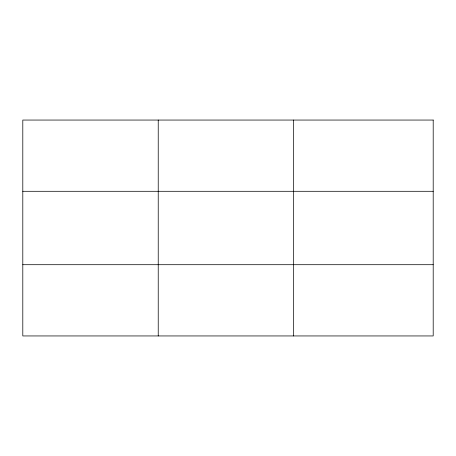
<?xml version="1.0" encoding="UTF-8"?>
<svg xmlns="http://www.w3.org/2000/svg" width="456" height="456" viewBox="0 0 456 456"><rect width="100%" height="100%" fill="white"/><g stroke="black" fill="none" stroke-linecap="round" stroke-linejoin="round"><path stroke-width="0.68" d="M158.232 335.947L158.232 120.053M293.664 335.947L293.664 120.053M22.8 191.298L433.2 191.298M22.8 264.702L433.2 264.702M433.2 120.053L433.2 335.947L22.8 335.947L22.8 120.053L433.2 120.053"/></g></svg>
